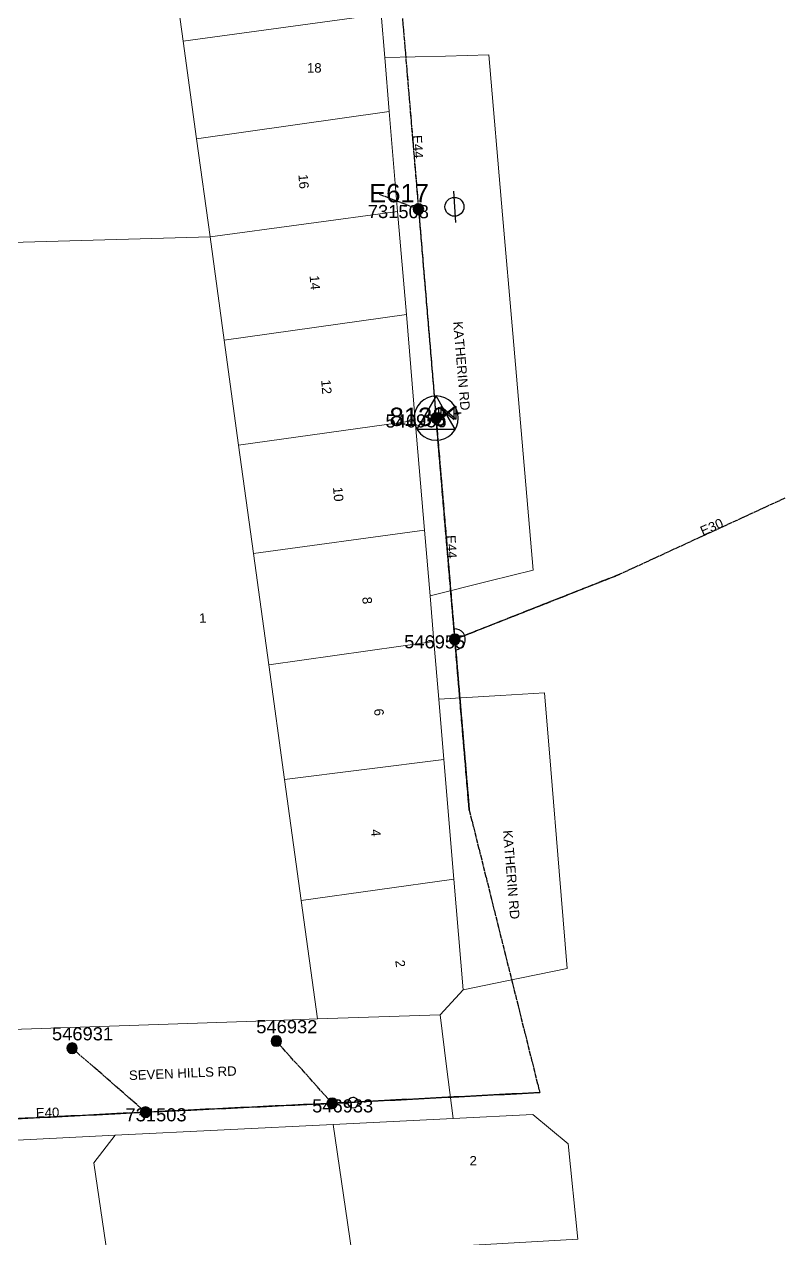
# Model space of a CAD drawing. Header units: metres. Extents: x 311460 to 313373, y 6261260 to 6263889.
# Drawn here: x 313136.6 to 313281.6, y 6262301.1 to 6262532.7 of the extents above; entities that cross this region are included whole.
import ezdxf
from ezdxf.enums import TextEntityAlignment as Align

# ---------------------------------------------------------------- set-up
doc = ezdxf.new("R2010")
doc.units = ezdxf.units.M
doc.linetypes.add('Cable Exist OH', pattern=[1, 1, 0])
doc.layers.get('0').update_dxf_attribs({"color": 6})
doc.layers.add('Cadastre Land Parcels_SP_EXT', color=9, linetype='Continuous', lineweight=5)
doc.layers.add('Cadastre Roads_SP_EXT', color=9, linetype='Continuous', lineweight=5)
for name, color, linetype in [('Equip_LV_EXT', 7, 'Continuous'), ('Equip_SP_HV_EXT', 7, 'Continuous'), ('Equip_SP_LV_EXT', 7, 'Continuous'), ('Mains_HV_EXT', 7, 'Continuous'), ('Mains_LV_EXT', 7, 'Continuous'), ('Mains_SL_EXT', 7, 'Continuous'), ('Sub_SP_TR_HV_LV_EXT', 7, 'Continuous'), ('SupportsOH_SP_TR_HV_LV_SL_EXT', 7, 'Continuous')]:
    doc.layers.add(name, color=color, linetype=linetype)
doc.layers.get('0').freeze()
doc.styles.add('HVSW_LABEL', font='arial.ttf')
doc.styles.add('POLE_LABEL', font='arial.ttf')
doc.styles.get("Standard").update_dxf_attribs({"font": 'arial.ttf'})

# ---------------------------------------------------------------- blocks, each defined once
blk = doc.blocks.new('SUB_POLE_EXT')
blk.add_wipeout([(0, 4.22), (0.42, 4.2), (0.83, 4.14), (1.21, 4.05), (1.62, 3.9), (1.99, 3.72), (2.35, 3.51), (2.68, 3.26), (2.99, 2.99), (3.28, 2.66), (3.52, 2.34), (3.76, 1.92), (3.9, 1.62), (4.04, 1.23), (4.18, 0.63), (4.22, 0), (4.18, -0.61), (4.06, -1.15), (3.9, -1.62), (3.58, -2.24), (3.22, -2.73), (2.97, -3.01), (2.68, -3.26), (2.36, -3.5), (2, -3.72), (1.64, -3.89), (1.25, -4.03), (0.82, -4.14), (0.42, -4.2), (0, -4.22), (-0.41, -4.2), (-0.8, -4.15), (-1.21, -4.05), (-1.62, -3.9), (-1.99, -3.73), (-2.35, -3.51), (-2.68, -3.26), (-2.96, -3.02), (-3.23, -2.72), (-3.51, -2.35), (-3.71, -2.01), (-3.91, -1.6), (-4.05, -1.21), (-4.16, -0.76), (-4.22, -0.14), (-4.21, 0.39), (-4.14, 0.83), (-4.03, 1.27), (-3.9, 1.63), (-3.71, 2.02), (-3.5, 2.37), (-3.28, 2.67), (-2.99, 2.99), (-2.68, 3.27), (-2.33, 3.52), (-1.98, 3.73), (-1.63, 3.9), (-1.2, 4.05), (-0.78, 4.15), (-0.4, 4.21)])
blk.add_line((2.16, 0.48), (2.16, 0.48, 0))
blk.add_lwpolyline([(-4.22, 0, 1), (4.22, 0, 1)], format="xyb", close=True)
blk.add_lwpolyline([(2.14, 0.52), (0, 4.22), (-3.66, -2.11), (3.66, -2.11)], close=True)
for tag, height, flags, p in [('ASSET_NUM', 3.5, 8, (2, 2)), ('STREET_CODE', 0.2, 9, (1.5, 0)), ('CONSTRUCTED_VOLTAGE', 0.2, 9, (1.5, -0.2)), ('OPERATING_VOLTAGE', 0.2, 9, (1.5, -0.6)), ('OPERATED_BY', 0.2, 9, (1.5, -0.8)), ('ORIENTATION', 0.2, 9, (1.5, -1.2)), ('OWNED_BY', 0.2, 9, (1.5, -1.4)), ('SECONDARY_VOLTAGE', 0.2, 9, (1.5, -1.6)), ('STATE', 0.2, 9, (1.5, -1.8)), ('SUBSTATION_TYPE', 0.2, 9, (1.5, -2)), ('NO_PHASES', 0.2, 9, (1.5, -0.4)), ('MAINTAINED_BY', 0.2, 9, (1.5, -1)), ('USAGE', 0.2, 9, (1.5, -2.2)), ('LEGEND', 0.2, 9, (1.5, -2.4)), ('STREETNAME', 0.2, 9, (1.5, -2.8)), ('SUBURB', 0.2, 9, (1.5, -3)), ('Z', 0.2, 1, (1.5, -3.4)), ('LOCATION', 0.2, 9, (1.5, -2.6)), ('NOTES', 0.2, 9, (1.5, -3.2))]:
    blk.add_attdef(tag, text='', height=height, dxfattribs=dict(flags=flags)).set_placement(p, align=Align.MIDDLE_LEFT)
blk = doc.blocks.new('LV_OH_LINKS_OPEN_EXT')
for p, q in [((-0.17, 4.97), (-0.17, 5.46)), ((0.17, 4.97), (0.17, 5.46)), ((-0.17, 3), (-0.17, 2.5)), ((0.17, 3), (0.17, 2.5))]:
    blk.add_line(p, q)
blk.add_lwpolyline([(0, 2.99, 1), (0, 4.98, 1)], format="xyb", close=True)
at = {"flags": 9}
for tag, p in [('ACTUAL_STATUS', (0, 0)), ('CONSTRUCTED_VOLTAGE', (0, -0.2)), ('OPERATING_VOLTAGE', (0, -0.6)), ('ORIENTATION', (0, -0.8)), ('OWNED_BY', (0, -1)), ('STATE', (0, -1.2)), ('SWITCH_TYPE', (0, -1.4)), ('NO_PHASES', (0, -0.4)), ('USAGE', (0, -1.6)), ('LEGEND', (0, -1.8)), ('NOTES', (0, -2))]:
    blk.add_attdef(tag, text='', height=0.2, dxfattribs=at).set_placement(p, align=Align.MIDDLE_LEFT)
at = {"flags": 1}
blk.add_attdef('Z', (0, 0), '', height=0.2, dxfattribs=at)
blk = doc.blocks.new('LV_OH_LINKS_DISTFUSE_EXT')
for p, q in [((0, 0), (0.96, 0)), ((3.84, 0), (4.8, 0))]:
    blk.add_line(p, q)
blk.add_lwpolyline([(3.84, -1.2), (3.84, 1.2), (0.96, -1.2), (0.96, 1.2)], close=True)
at = {"flags": 9}
for tag, p in [('ACTUAL_STATUS', (0, 0)), ('CONSTRUCTED_VOLTAGE', (0, -0.2)), ('OPERATING_VOLTAGE', (0, -0.6)), ('ORIENTATION', (0, -0.8)), ('OWNED_BY', (0, -1)), ('STATE', (0, -1.2)), ('SWITCH_TYPE', (0, -1.4)), ('NO_PHASES', (0, -0.4)), ('USAGE', (0, -1.6)), ('NOTES', (0, -1.8))]:
    blk.add_attdef(tag, text='', height=0.2, dxfattribs=at).set_placement(p, align=Align.MIDDLE_LEFT)
at = {"flags": 1}
blk.add_attdef('Z', (0, 0), '', height=0.2, dxfattribs=at)
blk = doc.blocks.new('POLE_EXT')
blk.add_hatch(color=256).paths.add_polyline_path([(-1, 0, 1), (1, 0, 1)])
blk.add_lwpolyline([(-1, 0, 1), (1, 0, 1)], format="xyb", close=True)
for tag, height, flags, p in [('pNumber', 2.5, 8, (-17.84, 2.07)), ('OWNED_BY', 0.2, 9, (1.35, -0.4)), ('SPECIAL_USE', 0.2, 9, (1.35, -0.8)), ('STATE', 0.2, 9, (1.35, -1)), ('cLV', 0.2, 9, (1.35, -1.4)), ('hDepth', 0.2, 9, (1.35, -1.6)), ('hDia', 0.2, 9, (1.35, -1.8)), ('cHV', 0.2, 9, (1.35, -2)), ('PARENT', 0.2, 9, (1.35, -0.6)), ('USAGE', 0.2, 9, (1.35, -1.2)), ('LBRACKET', 0.2, 9, (1.35, -2.2)), ('LExisting', 0.2, 9, (1.35, -2.4)), ('cLinedev', 0.2, 9, (1.35, -3.4)), ('pExisting', 0.2, 9, (1.35, -3.8)), ('pFooting', 0.2, 9, (1.35, -4.4)), ('pNew', 0.2, 9, (1.35, -4.6)), ('LANTNUMBER', 0.2, 9, (1.35, -2.6)), ('LOther', 0.2, 9, (1.35, -2.8)), ('LRemove', 0.2, 9, (1.35, -3)), ('LEGEND', 0.2, 9, (1.35, -3.2)), ('LOCATION', 0.2, 9, (1.35, -3.6)), ('PFNUMBER', 0.2, 9, (1.35, -4)), ('NEWPFNUMBER', 0.2, 9, (1.35, -4.2)), ('pRelocate', 0.2, 9, (1.35, -5)), ('pRemove', 0.2, 9, (1.35, -5.2)), ('pReplace', 0.2, 9, (1.35, -5.4)), ('pStay', 0.2, 9, (1.35, -5.6)), ('pType', 0.2, 9, (1.35, -5.8)), ('cspan', 0.2, 9, (1.35, -6)), ('STREETNAME', 0.2, 9, (1.35, -6.2)), ('SUBURB', 0.2, 9, (1.35, -6.4)), ('OPERATED_BY', 0.2, 9, (1.36, -7.01)), ('NOTES', 0.2, 9, (1.35, -6.6)), ('MAINTAINED_BY', 0.2, 9, (1.36, -6.81))]:
    blk.add_attdef(tag, text='', height=height, dxfattribs=dict(flags=flags)).set_placement(p, align=Align.MIDDLE_LEFT)
at = {"style": 'POLE_LABEL'}
for tag, height, flags, p in [('ASSET_NUM', 2.5, 8, (2, 2)), ('STRUCTURE_PLANT_NUMBER', 0.2, 9, (1.35, 0.03)), ('STREET_CODE', 0.2, 9, (1.35, -0.2))]:
    blk.add_attdef(tag, text='', height=height, dxfattribs=dict(at, flags=flags)).set_placement(p, align=Align.MIDDLE_LEFT)
at = {"flags": 1}
blk.add_attdef('Z', (1.35, -7.33), '', height=0.2, dxfattribs=at)
blk = doc.blocks.new('HV_ABS_CLOSED_EXT')
blk.add_line((-3, 6.87), (3, 6.87))
blk.add_circle((0, 6.87), 1.8)
at = {"style": 'HVSW_LABEL'}
for tag, height, flags, p in [('ASSET_NUM', 3.5, 8, (2, 2)), ('STREET_CODE', 0.2, 9, (0, -0.2))]:
    blk.add_attdef(tag, text='', height=height, dxfattribs=dict(at, flags=flags)).set_placement(p, align=Align.MIDDLE_LEFT)
at = {"flags": 1}
blk.add_attdef('Z', (0, 0), '', height=0.2, dxfattribs=at)
at = {"flags": 9}
for tag, p in [('ACTUAL_STATUS', (0, -0.4)), ('CONSTRUCTED_VOLTAGE', (0, -0.6)), ('OPERATING_VOLTAGE', (0, -1)), ('ORIENTATION', (0, -1.2)), ('OWNED_BY', (0, -1.4)), ('STATE', (0, -1.6)), ('SWITCH_TYPE', (0, -1.8)), ('NO_PHASES', (0, -0.8)), ('USAGE', (0, -2)), ('LEGEND', (0, -2.2)), ('LOCATION', (0, -2.4)), ('STREETNAME', (0, -2.6)), ('SUBURB', (0, -2.8)), ('NOTES', (0, -3))]:
    blk.add_attdef(tag, text='', height=0.2, dxfattribs=at).set_placement(p, align=Align.MIDDLE_LEFT)

msp = doc.modelspace()

# ---------------------------------------------------------------- linework, layer by layer
at = {"layer": 'Cadastre Land Parcels_SP_EXT', "linetype": 'Continuous'}
for points in [[(313160.7, 6262574.59), (313159.39, 6262584.15), (313147.18, 6262583.24), (313122.8, 6262581.44), (313117.06, 6262581), (313070.14, 6262577.54), (313072.28, 6262488.56), (313130.82, 6262490.99), (313134.13, 6262491.09), (313172.01, 6262492.19), (313169.44, 6262510.88), (313166.89, 6262529.48), (313164.43, 6262547.43), (313162.55, 6262561.11), (313160.7, 6262574.59)], [(313203.62, 6262546.24), (313203.05, 6262552.93), (313164.43, 6262547.43), (313166.89, 6262529.48), (313204.6, 6262534.64), (313203.62, 6262546.24)], [(313205.3, 6262526.38), (313204.6, 6262534.64), (313166.89, 6262529.48), (313169.44, 6262510.88), (313206.16, 6262516.11), (313205.3, 6262526.38)], [(313207.75, 6262497.03), (313206.16, 6262516.11), (313169.44, 6262510.88), (313172.01, 6262492.19), (313207.75, 6262497.03)], [(313209.43, 6262477.37), (313207.75, 6262497.03), (313172.01, 6262492.19), (313174.71, 6262472.49), (313209.43, 6262477.37)], [(313174.71, 6262472.49), (313172.01, 6262492.19), (313134.13, 6262491.09), (313130.82, 6262490.99), (313134.22, 6262340.97), (313184.51, 6262342.7), (313192.48, 6262343), (313189.38, 6262365.61), (313186.22, 6262388.66), (313183.21, 6262410.52), (313180.3, 6262431.75), (313177.46, 6262452.47), (313174.71, 6262472.49)], [(313213.95, 6262423.72), (313212.9, 6262436.23), (313180.3, 6262431.75), (313183.21, 6262410.52), (313214.69, 6262414.98), (313213.95, 6262423.72)], [(313215.61, 6262403.97), (313214.69, 6262414.98), (313183.21, 6262410.52), (313186.22, 6262388.66), (313216.58, 6262392.51), (313215.61, 6262403.97)], [(313218.5, 6262369.68), (313216.58, 6262392.51), (313186.22, 6262388.66), (313189.38, 6262365.61), (313218.5, 6262369.68)], [(313220.28, 6262348.57), (313218.5, 6262369.68), (313189.38, 6262365.61), (313192.48, 6262343), (313215.87, 6262343.81), (313220.28, 6262348.57)], [(313240.3, 6262319.21), (313233.52, 6262324.8), (313218.33, 6262324.02), (313195.5, 6262322.84), (313199.04, 6262298.51), (313242.11, 6262300.97), (313240.3, 6262319.21)]]:
    msp.add_lwpolyline(points, close=True, dxfattribs=at)
for points in [[(313199.04, 6262298.51), (313195.5, 6262322.84), (313153.91, 6262320.84), (313149.83, 6262315.53), (313161.57, 6262235.94)], [(313161.57, 6262235.94), (313149.83, 6262315.53), (313153.91, 6262320.84), (313125.22, 6262319.4), (313130.09, 6262315.79), (313131.49, 6262305.41), (313040.37, 6262300.24)]]:
    msp.add_lwpolyline(points, dxfattribs=at)
at = {"layer": 'Cadastre Roads_SP_EXT', "linetype": 'Continuous'}
for points in [[(313236.98, 6262390.64), (313235.78, 6262405.22), (313227.4, 6262404.7), (313215.61, 6262403.97), (313216.58, 6262392.51), (313218.5, 6262369.68), (313220.28, 6262348.57), (313228.56, 6262350.27), (313240.09, 6262352.64), (313238.57, 6262371.2), (313236.98, 6262390.64)], [(313218.33, 6262324.02), (313217.1, 6262333.94), (313215.87, 6262343.81), (313192.48, 6262343), (313184.51, 6262342.7), (313134.22, 6262340.97), (313079.48, 6262339.06), (313080.62, 6262328.19), (313081.75, 6262317.29), (313125.22, 6262319.4), (313153.91, 6262320.84), (313195.5, 6262322.84), (313218.33, 6262324.02)]]:
    msp.add_lwpolyline(points, close=True, dxfattribs=at)
at = {"layer": 'Mains_HV_EXT', "linetype": 'Cable Exist OH'}
for points in [[(313208.6, 6262534.85), (313211.74, 6262497.46)], [(313102.12, 6262322.29), (313159.71, 6262325.22), (313195.29, 6262326.92), (313234.86, 6262328.97)]]:
    msp.add_lwpolyline(points, dxfattribs=at)
at = {"layer": 'Mains_LV_EXT', "linetype": 'Cable Exist OH'}
for points in [[(313208.6, 6262534.85), (313211.74, 6262497.61)], [(313204.27, 6262500.29), (313211.74, 6262497.46)], [(313218.67, 6262415.4), (313250.11, 6262427.81)], [(313221.42, 6262382.83), (313218.67, 6262415.4)], [(313195.29, 6262326.92), (313234.86, 6262328.97)], [(313159.71, 6262325.22), (313195.29, 6262326.92)], [(313102.22, 6262322.38), (313159.71, 6262325.22)]]:
    msp.add_lwpolyline(points, dxfattribs=at)
at = {"layer": 'Mains_LV_EXT', "linetype": 'Continuous'}
msp.add_lwpolyline([(313218.84, 6262413.41, 1.003961), (313218.5, 6262417.4)], format="xyb", dxfattribs=at)
at = {"layer": 'Mains_SL_EXT', "linetype": 'Cable Exist OH'}
for points in [[(313208.6, 6262534.85), (313211.74, 6262497.46)], [(313281.56, 6262442.31), (313250.11, 6262427.81), (313218.67, 6262415.4)], [(313218.67, 6262415.4), (313221.42, 6262382.83)], [(313195.29, 6262326.92), (313184.64, 6262338.78)], [(313159.71, 6262325.22), (313145.7, 6262337.42)], [(313234.86, 6262328.97), (313195.29, 6262326.92)], [(313195.29, 6262326.92), (313159.71, 6262325.22)], [(313159.71, 6262325.22), (313102.12, 6262322.29)]]:
    msp.add_lwpolyline(points, dxfattribs=at)

# ---------------------------------------------------------------- block references
at = {"layer": 'Equip_SP_HV_EXT'}
ref = msp.add_blockref('HV_ABS_CLOSED_EXT', (313211.74, 6262497.46), dxfattribs=dict(at, rotation=273.7160147175753))
ref.add_attrib('ASSET_NUM', 'E617', dxfattribs={"layer": '0', "height": 3.5, "style": 'HVSW_LABEL'}).set_placement((313213.74, 6262497.71), align=Align.BOTTOM_RIGHT)
at = {"layer": 'Equip_SP_LV_EXT', "rotation": 271.5974323324478}
msp.add_blockref('LV_OH_LINKS_OPEN_EXT', (313195.29, 6262326.92), dxfattribs=at)
at = {"layer": 'Sub_SP_TR_HV_LV_EXT'}
ref = msp.add_blockref('SUB_POLE_EXT', (313215.1, 6262457.6), dxfattribs=at)
ref.add_attrib('ASSET_NUM', '8138', dxfattribs={"layer": '0', "height": 3.5}).set_placement((313217.1, 6262457.85), align=Align.MIDDLE_RIGHT)
at = {"layer": 'SupportsOH_SP_TR_HV_LV_SL_EXT'}
ref = msp.add_blockref('POLE_EXT', (313211.74, 6262497.46), dxfattribs=at)
ref.add_attrib('ASSET_NUM', '731508', dxfattribs={"layer": '0', "height": 2.5, "rotation": 359.7346, "style": 'POLE_LABEL'}).set_placement((313213.74, 6262498.21), align=Align.TOP_RIGHT)
ref = msp.add_blockref('POLE_EXT', (313218.67, 6262415.4), dxfattribs=at)
ref.add_attrib('ASSET_NUM', '546955', dxfattribs={"layer": '0', "height": 2.5, "rotation": 359.6966, "style": 'POLE_LABEL'}).set_placement((313220.67, 6262416.15), align=Align.TOP_RIGHT)
ref = msp.add_blockref('POLE_EXT', (313184.64, 6262338.78), dxfattribs=at)
ref.add_attrib('ASSET_NUM', '546932', dxfattribs={"layer": '0', "height": 2.5, "style": 'POLE_LABEL'}).set_placement((313186.64, 6262339.53), align=Align.BOTTOM_CENTER)
ref = msp.add_blockref('POLE_EXT', (313145.7, 6262337.42), dxfattribs=at)
ref.add_attrib('ASSET_NUM', '546931', dxfattribs={"layer": '0', "height": 2.5, "style": 'POLE_LABEL'}).set_placement((313147.7, 6262338.17), align=Align.BOTTOM_CENTER)
ref = msp.add_blockref('POLE_EXT', (313195.29, 6262326.92), dxfattribs=at)
ref.add_attrib('ASSET_NUM', '546933', dxfattribs={"layer": '0', "height": 2.5, "style": 'POLE_LABEL'}).set_placement((313197.29, 6262327.67), align=Align.TOP_CENTER)
ref = msp.add_blockref('POLE_EXT', (313159.71, 6262325.22), dxfattribs=at)
ref.add_attrib('ASSET_NUM', '731503', dxfattribs={"layer": '0', "height": 2.5, "style": 'POLE_LABEL'}).set_placement((313161.71, 6262325.97), align=Align.TOP_CENTER)

# ---------------------------------------------------------------- texts
at = {"layer": 'Cadastre Land Parcels_SP_EXT'}
for s, p in [('18', (313190.48, 6262523.5)), ('2', (313221.47, 6262315.06))]:
    msp.add_text(s, height=1.8, dxfattribs=at).set_placement(p)
for s, rotation, p in [('16', 274.7802, (313188.84, 6262504.05)), ('14', 274.8628, (313190.98, 6262484.77)), ('12', 274.7677, (313193.18, 6262464.87)), ('10', 274.87, (313195.44, 6262444.41)), ('8', 274.8156, (313201.01, 6262423.44)), ('1', 1.9972, (313169.95, 6262418.54)), ('6', 274.818, (313203.26, 6262402.13)), ('4', 274.8177, (313202.67, 6262379.11)), ('2', 277.6, (313207.3, 6262354.13))]:
    msp.add_text(s, height=1.8, rotation=rotation, dxfattribs=at).set_placement(p)
at = {"layer": 'Cadastre Roads_SP_EXT'}
for s, rotation, p in [('KATHERIN RD', 274.7554, (313227.84, 6262378.94)), ('SEVEN HILLS RD', 2.4077, (313156.58, 6262331.34))]:
    msp.add_text(s, height=1.8, rotation=rotation, dxfattribs=at).set_placement(p)
at = {"layer": 'Mains_LV_EXT'}
for s, rotation, p in [('E44', 273.6622, (313210.57, 6262511.53)), ('E30', 23.6478, (313265.95, 6262435.12)), ('E44', 273.6905, (313216.99, 6262435.23)), ('E40', 1.7319, (313138.82, 6262324.18))]:
    msp.add_text(s, height=1.8, rotation=rotation, dxfattribs=at).set_placement(p)

# ---------------------------------------------------------------- next in the draw order: linework, layer by layer
at = {"layer": 'Cadastre Land Parcels_SP_EXT', "linetype": 'Continuous'}
for points in [[(313211.11, 6262457.17), (313209.43, 6262477.37), (313174.71, 6262472.49), (313177.46, 6262452.47), (313211.11, 6262457.17)], [(313212.9, 6262436.23), (313211.11, 6262457.17), (313177.46, 6262452.47), (313180.3, 6262431.75), (313212.9, 6262436.23)]]:
    msp.add_lwpolyline(points, close=True, dxfattribs=at)
at = {"layer": 'Cadastre Roads_SP_EXT', "linetype": 'Continuous'}
msp.add_lwpolyline([(313227.77, 6262496.35), (313225.15, 6262526.87), (313216.9, 6262526.66), (313205.3, 6262526.38), (313206.16, 6262516.11), (313207.75, 6262497.03), (313209.43, 6262477.37), (313211.11, 6262457.17), (313212.9, 6262436.23), (313213.95, 6262423.72), (313225.36, 6262426.57), (313233.58, 6262428.63), (313231.68, 6262450.76), (313229.71, 6262473.76), (313227.77, 6262496.35)], close=True, dxfattribs=at)
at = {"layer": 'Mains_HV_EXT', "linetype": 'Cable Exist OH'}
for points in [[(313211.74, 6262497.46), (313215.1, 6262457.6)], [(313215.1, 6262457.6), (313221.42, 6262382.83), (313234.86, 6262328.97)]]:
    msp.add_lwpolyline(points, dxfattribs=at)
at = {"layer": 'Mains_LV_EXT', "linetype": 'Cable Exist OH'}
for points in [[(313211.74, 6262497.61), (313215.1, 6262457.6)], [(313218.67, 6262415.4), (313215.1, 6262457.6)]]:
    msp.add_lwpolyline(points, dxfattribs=at)
at = {"layer": 'Mains_SL_EXT', "linetype": 'Cable Exist OH'}
msp.add_lwpolyline([(313211.74, 6262497.46), (313215.1, 6262457.6), (313218.67, 6262415.4)], dxfattribs=at)

# ---------------------------------------------------------------- next in the draw order: block references
at = {"layer": 'Equip_LV_EXT'}
for p in [(313214.69, 6262458.51), (313215.1, 6262458.6)]:
    msp.add_blockref('LV_OH_LINKS_DISTFUSE_EXT', p, dxfattribs=at)
at = {"layer": 'SupportsOH_SP_TR_HV_LV_SL_EXT'}
ref = msp.add_blockref('POLE_EXT', (313215.1, 6262457.6), dxfattribs=at)
ref.add_attrib('ASSET_NUM', '546956', dxfattribs={"layer": '0', "height": 2.5, "rotation": 0.3068, "style": 'POLE_LABEL'}).set_placement((313217.1, 6262458.35), align=Align.TOP_RIGHT)

# ---------------------------------------------------------------- next in the draw order: texts
at = {"layer": 'Cadastre Roads_SP_EXT'}
msp.add_text('KATHERIN RD', height=1.8, rotation=274.862, dxfattribs=at).set_placement((313218.34, 6262475.97))

doc.saveas('drawing.dxf')
